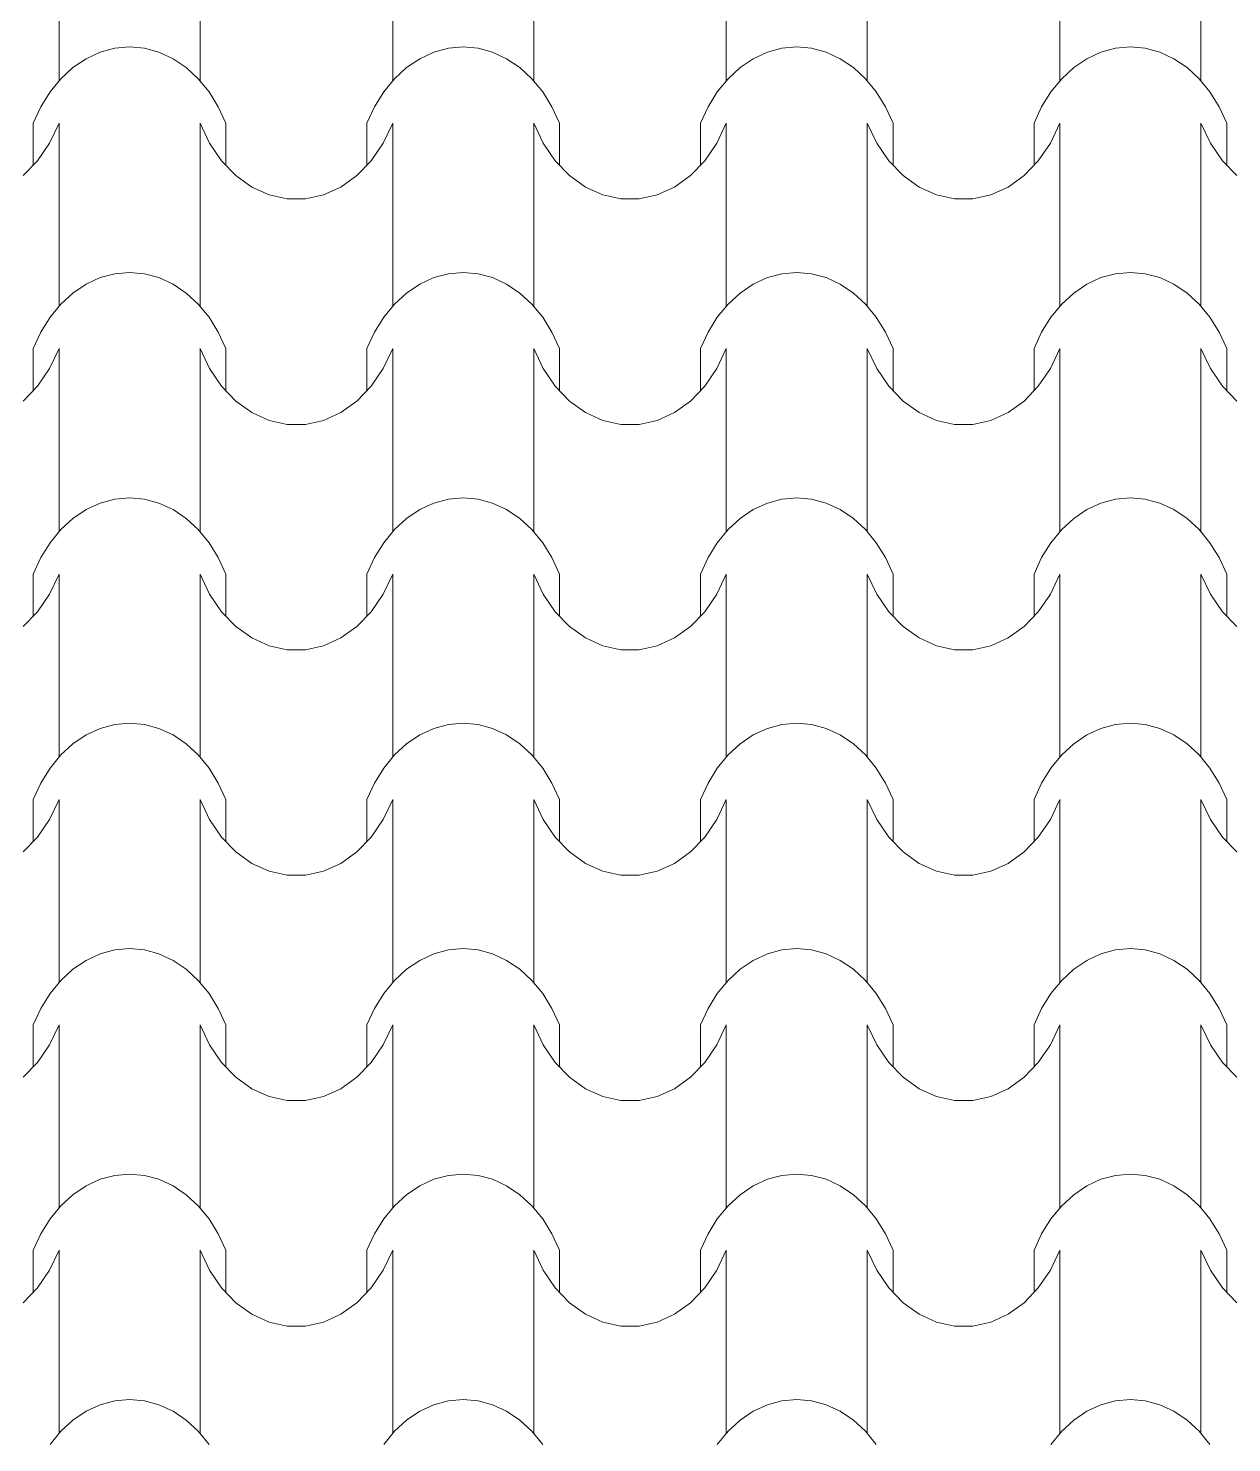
# Model space of a CAD drawing. Header units: millimetres. Extents: x 42452 to 2852333, y -419346 to 834876.
# Drawn here: x 2635234 to 2637671, y 651705 to 654568 of the extents above; entities that cross this region are included whole.
import ezdxf

# ---------------------------------------------------------------- set-up
doc = ezdxf.new("R2010")
doc.units = ezdxf.units.MM
doc.layers.add('M-2 keramitin shtrixi_Ном._пера__21_Pen_No__1', color=7, linetype='Continuous', lineweight=15)
doc.layers.add('memar', color=7, linetype='Continuous', lineweight=25)

# ---------------------------------------------------------------- blocks, each defined once
blk = doc.blocks.new('*X17')
at = {"layer": 'M-2 keramitin shtrixi_Ном._пера__21_Pen_No__1', "color": 7, "linetype": 'Continuous', "lineweight": 15}
for p, q in [((-251042.9, -1356248.2), (-251042.9, -1356063.1)), ((-250757.3, -1356248.2), (-250757.3, -1356063.1)), ((-250367.3, -1356248.2), (-250367.3, -1356063.1)), ((-250081.8, -1356248.2), (-250081.8, -1356063.1)), ((-249691.7, -1356248.2), (-249691.7, -1356063.1)), ((-249406.2, -1356248.2), (-249406.2, -1356063.1)), ((-249016.2, -1356248.2), (-249016.2, -1356063.1)), ((-248730.7, -1356248.2), (-248730.7, -1356063.1)), ((-250988.1, -1356203.8), (-250959.7, -1356190.7)), ((-250959.7, -1356190.7), (-250930.2, -1356182.7)), ((-250930.2, -1356182.7), (-250900.1, -1356180)), ((-250900.1, -1356180), (-250870, -1356182.7)), ((-250870, -1356182.7), (-250840.5, -1356190.7)), ((-250840.5, -1356190.7), (-250812.1, -1356203.8)), ((-250312.5, -1356203.8), (-250284.2, -1356190.7)), ((-250284.2, -1356190.7), (-250254.6, -1356182.7)), ((-250254.6, -1356182.7), (-250224.5, -1356180)), ((-250224.5, -1356180), (-250194.4, -1356182.7)), ((-250194.4, -1356182.7), (-250164.9, -1356190.7)), ((-250164.9, -1356190.7), (-250136.6, -1356203.8)), ((-249637, -1356203.8), (-249608.6, -1356190.7)), ((-249608.6, -1356190.7), (-249579.1, -1356182.7)), ((-249579.1, -1356182.7), (-249549, -1356180)), ((-249549, -1356180), (-249518.9, -1356182.7)), ((-249518.9, -1356182.7), (-249489.4, -1356190.7)), ((-249489.4, -1356190.7), (-249461, -1356203.8)), ((-248961.4, -1356203.8), (-248933, -1356190.7)), ((-248933, -1356190.7), (-248903.5, -1356182.7)), ((-248903.5, -1356182.7), (-248873.4, -1356180)), ((-248873.4, -1356180), (-248843.3, -1356182.7)), ((-248843.3, -1356182.7), (-248813.8, -1356190.7)), ((-248813.8, -1356190.7), (-248785.4, -1356203.8)), ((-251039.3, -1356244.3), (-251014.8, -1356221.7)), ((-251014.8, -1356221.7), (-250988.1, -1356203.8)), ((-250812.1, -1356203.8), (-250785.4, -1356221.7)), ((-250785.4, -1356221.7), (-250760.9, -1356244.3)), ((-250363.7, -1356244.3), (-250339.2, -1356221.7)), ((-250339.2, -1356221.7), (-250312.5, -1356203.8)), ((-250136.6, -1356203.8), (-250109.9, -1356221.7)), ((-250109.9, -1356221.7), (-250085.4, -1356244.3)), ((-249688.2, -1356244.3), (-249663.7, -1356221.7)), ((-249663.7, -1356221.7), (-249637, -1356203.8)), ((-249461, -1356203.8), (-249434.3, -1356221.7)), ((-249434.3, -1356221.7), (-249409.8, -1356244.3)), ((-249012.6, -1356244.3), (-248988.1, -1356221.7)), ((-248988.1, -1356221.7), (-248961.4, -1356203.8)), ((-248785.4, -1356203.8), (-248758.7, -1356221.7)), ((-248758.7, -1356221.7), (-248734.3, -1356244.3)), ((-251061.1, -1356270.9), (-251039.3, -1356244.3)), ((-250760.9, -1356244.3), (-250739.1, -1356270.9)), ((-250385.5, -1356270.9), (-250363.7, -1356244.3)), ((-250085.4, -1356244.3), (-250063.5, -1356270.9)), ((-249710, -1356270.9), (-249688.2, -1356244.3)), ((-249409.8, -1356244.3), (-249388, -1356270.9)), ((-249034.4, -1356270.9), (-249012.6, -1356244.3)), ((-248734.3, -1356244.3), (-248712.4, -1356270.9)), ((-251079.8, -1356301.1), (-251061.1, -1356270.9)), ((-250739.1, -1356270.9), (-250720.4, -1356301.1)), ((-250404.3, -1356301.1), (-250385.5, -1356270.9)), ((-250063.5, -1356270.9), (-250044.8, -1356301.1)), ((-249728.7, -1356301.1), (-249710, -1356270.9)), ((-249388, -1356270.9), (-249369.3, -1356301.1)), ((-249053.2, -1356301.1), (-249034.4, -1356270.9)), ((-248712.4, -1356270.9), (-248693.7, -1356301.1)), ((-251095.1, -1356334.4), (-251079.8, -1356301.1)), ((-250720.4, -1356301.1), (-250705.1, -1356334.4)), ((-250419.6, -1356334.4), (-250404.3, -1356301.1)), ((-250044.8, -1356301.1), (-250029.5, -1356334.4)), ((-249744, -1356334.4), (-249728.7, -1356301.1)), ((-249369.3, -1356301.1), (-249354, -1356334.4)), ((-249068.4, -1356334.4), (-249053.2, -1356301.1)), ((-248693.7, -1356301.1), (-248678.4, -1356334.4)), ((-251095.1, -1356419.4), (-251095.1, -1356334.4)), ((-251042.9, -1356334.4), (-251062.2, -1356374.9)), ((-251042.9, -1356519.4), (-251042.9, -1356334.4)), ((-250757.3, -1356519.4), (-250757.3, -1356334.4)), ((-250738, -1356374.9), (-250757.3, -1356334.4)), ((-250705.1, -1356419.4), (-250705.1, -1356334.4)), ((-250419.6, -1356419.4), (-250419.6, -1356334.4)), ((-250367.3, -1356334.4), (-250386.6, -1356374.9)), ((-250367.3, -1356519.4), (-250367.3, -1356334.4)), ((-250081.8, -1356519.4), (-250081.8, -1356334.4)), ((-250062.5, -1356374.9), (-250081.8, -1356334.4)), ((-250029.5, -1356419.4), (-250029.5, -1356334.4)), ((-249744, -1356419.4), (-249744, -1356334.4)), ((-249691.7, -1356334.4), (-249711.1, -1356374.9)), ((-249691.7, -1356519.4), (-249691.7, -1356334.4)), ((-249406.2, -1356519.4), (-249406.2, -1356334.4)), ((-249386.9, -1356374.9), (-249406.2, -1356334.4)), ((-249354, -1356419.4), (-249354, -1356334.4)), ((-249068.4, -1356419.4), (-249068.4, -1356334.4)), ((-249016.2, -1356334.4), (-249035.5, -1356374.9)), ((-249016.2, -1356519.4), (-249016.2, -1356334.4)), ((-248730.7, -1356519.4), (-248730.7, -1356334.4)), ((-248711.3, -1356374.9), (-248730.7, -1356334.4)), ((-248678.4, -1356419.4), (-248678.4, -1356334.4)), ((-251062.2, -1356374.9), (-251086.6, -1356410.6)), ((-250713.6, -1356410.6), (-250738, -1356374.9)), ((-250386.6, -1356374.9), (-250411, -1356410.6)), ((-250038, -1356410.6), (-250062.5, -1356374.9)), ((-249711.1, -1356374.9), (-249735.5, -1356410.6)), ((-249362.5, -1356410.6), (-249386.9, -1356374.9)), ((-249035.5, -1356374.9), (-249059.9, -1356410.6)), ((-248686.9, -1356410.6), (-248711.3, -1356374.9)), ((-251086.6, -1356410.6), (-251115.4, -1356440.5)), ((-250684.8, -1356440.5), (-250713.6, -1356410.6)), ((-250411, -1356410.6), (-250439.8, -1356440.5)), ((-250009.2, -1356440.5), (-250038, -1356410.6)), ((-249735.5, -1356410.6), (-249764.3, -1356440.5)), ((-249333.7, -1356440.5), (-249362.5, -1356410.6)), ((-249059.9, -1356410.6), (-249088.7, -1356440.5)), ((-248658.1, -1356440.5), (-248686.9, -1356410.6)), ((-250652.4, -1356463.7), (-250684.8, -1356440.5)), ((-250439.8, -1356440.5), (-250472.2, -1356463.7)), ((-249976.9, -1356463.7), (-250009.2, -1356440.5)), ((-249764.3, -1356440.5), (-249796.7, -1356463.7)), ((-249301.3, -1356463.7), (-249333.7, -1356440.5)), ((-249088.7, -1356440.5), (-249121.1, -1356463.7)), ((-250617.5, -1356479.6), (-250652.4, -1356463.7)), ((-250580.9, -1356487.7), (-250617.5, -1356479.6)), ((-250562.3, -1356487.7), (-250580.9, -1356487.7)), ((-250543.8, -1356487.7), (-250562.3, -1356487.7)), ((-250507.2, -1356479.6), (-250543.8, -1356487.7)), ((-250472.2, -1356463.7), (-250507.2, -1356479.6)), ((-249941.9, -1356479.6), (-249976.9, -1356463.7)), ((-249905.3, -1356487.7), (-249941.9, -1356479.6)), ((-249886.8, -1356487.7), (-249905.3, -1356487.7)), ((-249868.2, -1356487.7), (-249886.8, -1356487.7)), ((-249831.6, -1356479.6), (-249868.2, -1356487.7)), ((-249796.7, -1356463.7), (-249831.6, -1356479.6)), ((-249266.3, -1356479.6), (-249301.3, -1356463.7)), ((-249229.8, -1356487.7), (-249266.3, -1356479.6)), ((-249211.2, -1356487.7), (-249229.8, -1356487.7)), ((-249192.6, -1356487.7), (-249211.2, -1356487.7)), ((-249156.1, -1356479.6), (-249192.6, -1356487.7)), ((-249121.1, -1356463.7), (-249156.1, -1356479.6)), ((-251042.9, -1356704.5), (-251042.9, -1356519.4)), ((-250757.3, -1356704.5), (-250757.3, -1356519.4)), ((-250367.3, -1356704.5), (-250367.3, -1356519.4)), ((-250081.8, -1356704.5), (-250081.8, -1356519.4)), ((-249691.7, -1356704.5), (-249691.7, -1356519.4)), ((-249406.2, -1356704.5), (-249406.2, -1356519.4)), ((-249016.2, -1356704.5), (-249016.2, -1356519.4)), ((-248730.7, -1356704.5), (-248730.7, -1356519.4)), ((-251014.8, -1356678.1), (-250988.1, -1356660.1)), ((-250988.1, -1356660.1), (-250959.7, -1356647)), ((-250959.7, -1356647), (-250930.2, -1356639.1)), ((-250930.2, -1356639.1), (-250900.1, -1356636.4)), ((-250900.1, -1356636.4), (-250870, -1356639.1)), ((-250870, -1356639.1), (-250840.5, -1356647)), ((-250840.5, -1356647), (-250812.1, -1356660.1)), ((-250812.1, -1356660.1), (-250785.4, -1356678.1)), ((-250339.2, -1356678.1), (-250312.5, -1356660.1)), ((-250312.5, -1356660.1), (-250284.2, -1356647)), ((-250284.2, -1356647), (-250254.6, -1356639.1)), ((-250254.6, -1356639.1), (-250224.5, -1356636.4)), ((-250224.5, -1356636.4), (-250194.4, -1356639.1)), ((-250194.4, -1356639.1), (-250164.9, -1356647)), ((-250164.9, -1356647), (-250136.6, -1356660.1)), ((-250136.6, -1356660.1), (-250109.9, -1356678.1)), ((-249663.7, -1356678.1), (-249637, -1356660.1)), ((-249637, -1356660.1), (-249608.6, -1356647)), ((-249608.6, -1356647), (-249579.1, -1356639.1)), ((-249579.1, -1356639.1), (-249549, -1356636.4)), ((-249549, -1356636.4), (-249518.9, -1356639.1)), ((-249518.9, -1356639.1), (-249489.4, -1356647)), ((-249489.4, -1356647), (-249461, -1356660.1)), ((-249461, -1356660.1), (-249434.3, -1356678.1)), ((-248988.1, -1356678.1), (-248961.4, -1356660.1)), ((-248961.4, -1356660.1), (-248933, -1356647)), ((-248933, -1356647), (-248903.5, -1356639.1)), ((-248903.5, -1356639.1), (-248873.4, -1356636.4)), ((-248873.4, -1356636.4), (-248843.3, -1356639.1)), ((-248843.3, -1356639.1), (-248813.8, -1356647)), ((-248813.8, -1356647), (-248785.4, -1356660.1)), ((-248785.4, -1356660.1), (-248758.7, -1356678.1)), ((-251039.3, -1356700.6), (-251014.8, -1356678.1)), ((-250785.4, -1356678.1), (-250760.9, -1356700.6)), ((-250363.7, -1356700.6), (-250339.2, -1356678.1)), ((-250109.9, -1356678.1), (-250085.4, -1356700.6)), ((-249688.2, -1356700.6), (-249663.7, -1356678.1)), ((-249434.3, -1356678.1), (-249409.8, -1356700.6)), ((-249012.6, -1356700.6), (-248988.1, -1356678.1)), ((-248758.7, -1356678.1), (-248734.3, -1356700.6)), ((-251061.1, -1356727.2), (-251039.3, -1356700.6)), ((-250760.9, -1356700.6), (-250739.1, -1356727.2)), ((-250385.5, -1356727.2), (-250363.7, -1356700.6)), ((-250085.4, -1356700.6), (-250063.5, -1356727.2)), ((-249710, -1356727.2), (-249688.2, -1356700.6)), ((-249409.8, -1356700.6), (-249388, -1356727.2)), ((-249034.4, -1356727.2), (-249012.6, -1356700.6)), ((-248734.3, -1356700.6), (-248712.4, -1356727.2)), ((-251079.8, -1356757.5), (-251061.1, -1356727.2)), ((-250739.1, -1356727.2), (-250720.4, -1356757.5)), ((-250404.3, -1356757.5), (-250385.5, -1356727.2)), ((-250063.5, -1356727.2), (-250044.8, -1356757.5)), ((-249728.7, -1356757.5), (-249710, -1356727.2)), ((-249388, -1356727.2), (-249369.3, -1356757.5)), ((-249053.2, -1356757.5), (-249034.4, -1356727.2)), ((-248712.4, -1356727.2), (-248693.7, -1356757.5)), ((-251095.1, -1356790.7), (-251079.8, -1356757.5)), ((-250720.4, -1356757.5), (-250705.1, -1356790.7)), ((-250419.6, -1356790.7), (-250404.3, -1356757.5)), ((-250044.8, -1356757.5), (-250029.5, -1356790.7)), ((-249744, -1356790.7), (-249728.7, -1356757.5)), ((-249369.3, -1356757.5), (-249354, -1356790.7)), ((-249068.4, -1356790.7), (-249053.2, -1356757.5)), ((-248693.7, -1356757.5), (-248678.4, -1356790.7)), ((-251095.1, -1356875.8), (-251095.1, -1356790.7)), ((-251042.9, -1356790.7), (-251062.2, -1356831.2)), ((-251042.9, -1356975.8), (-251042.9, -1356790.7)), ((-250757.3, -1356975.8), (-250757.3, -1356790.7)), ((-250738, -1356831.2), (-250757.3, -1356790.7)), ((-250705.1, -1356875.8), (-250705.1, -1356790.7)), ((-250419.6, -1356875.8), (-250419.6, -1356790.7)), ((-250367.3, -1356790.7), (-250386.6, -1356831.2)), ((-250367.3, -1356975.8), (-250367.3, -1356790.7)), ((-250081.8, -1356975.8), (-250081.8, -1356790.7)), ((-250062.5, -1356831.2), (-250081.8, -1356790.7)), ((-250029.5, -1356875.8), (-250029.5, -1356790.7)), ((-249744, -1356875.8), (-249744, -1356790.7)), ((-249691.7, -1356790.7), (-249711.1, -1356831.2)), ((-249691.7, -1356975.8), (-249691.7, -1356790.7)), ((-249406.2, -1356975.8), (-249406.2, -1356790.7)), ((-249386.9, -1356831.2), (-249406.2, -1356790.7)), ((-249354, -1356875.8), (-249354, -1356790.7)), ((-249068.4, -1356875.8), (-249068.4, -1356790.7)), ((-249016.2, -1356790.7), (-249035.5, -1356831.2)), ((-249016.2, -1356975.8), (-249016.2, -1356790.7)), ((-248730.7, -1356975.8), (-248730.7, -1356790.7)), ((-248711.3, -1356831.2), (-248730.7, -1356790.7)), ((-248678.4, -1356875.8), (-248678.4, -1356790.7)), ((-251062.2, -1356831.2), (-251086.6, -1356866.9)), ((-250713.6, -1356866.9), (-250738, -1356831.2)), ((-250386.6, -1356831.2), (-250411, -1356866.9)), ((-250038, -1356866.9), (-250062.5, -1356831.2)), ((-249711.1, -1356831.2), (-249735.5, -1356866.9)), ((-249362.5, -1356866.9), (-249386.9, -1356831.2)), ((-249035.5, -1356831.2), (-249059.9, -1356866.9)), ((-248686.9, -1356866.9), (-248711.3, -1356831.2)), ((-251086.6, -1356866.9), (-251115.4, -1356896.9)), ((-250684.8, -1356896.9), (-250713.6, -1356866.9)), ((-250411, -1356866.9), (-250439.8, -1356896.9)), ((-250009.2, -1356896.9), (-250038, -1356866.9)), ((-249735.5, -1356866.9), (-249764.3, -1356896.9)), ((-249333.7, -1356896.9), (-249362.5, -1356866.9)), ((-249059.9, -1356866.9), (-249088.7, -1356896.9)), ((-248658.1, -1356896.9), (-248686.9, -1356866.9)), ((-250652.4, -1356920.1), (-250684.8, -1356896.9)), ((-250439.8, -1356896.9), (-250472.2, -1356920.1)), ((-249976.9, -1356920.1), (-250009.2, -1356896.9)), ((-249764.3, -1356896.9), (-249796.7, -1356920.1)), ((-249301.3, -1356920.1), (-249333.7, -1356896.9)), ((-249088.7, -1356896.9), (-249121.1, -1356920.1)), ((-250617.5, -1356936), (-250652.4, -1356920.1)), ((-250580.9, -1356944), (-250617.5, -1356936)), ((-250562.3, -1356944), (-250580.9, -1356944)), ((-250543.8, -1356944), (-250562.3, -1356944)), ((-250507.2, -1356936), (-250543.8, -1356944)), ((-250472.2, -1356920.1), (-250507.2, -1356936)), ((-249941.9, -1356936), (-249976.9, -1356920.1)), ((-249905.3, -1356944), (-249941.9, -1356936)), ((-249886.8, -1356944), (-249905.3, -1356944)), ((-249868.2, -1356944), (-249886.8, -1356944)), ((-249831.6, -1356936), (-249868.2, -1356944)), ((-249796.7, -1356920.1), (-249831.6, -1356936)), ((-249266.3, -1356936), (-249301.3, -1356920.1)), ((-249229.8, -1356944), (-249266.3, -1356936)), ((-249211.2, -1356944), (-249229.8, -1356944)), ((-249192.6, -1356944), (-249211.2, -1356944)), ((-249156.1, -1356936), (-249192.6, -1356944)), ((-249121.1, -1356920.1), (-249156.1, -1356936)), ((-251042.9, -1357160.8), (-251042.9, -1356975.8)), ((-250757.3, -1357160.8), (-250757.3, -1356975.8)), ((-250367.3, -1357160.8), (-250367.3, -1356975.8)), ((-250081.8, -1357160.8), (-250081.8, -1356975.8)), ((-249691.7, -1357160.8), (-249691.7, -1356975.8)), ((-249406.2, -1357160.8), (-249406.2, -1356975.8)), ((-249016.2, -1357160.8), (-249016.2, -1356975.8)), ((-248730.7, -1357160.8), (-248730.7, -1356975.8)), ((-251014.8, -1357134.4), (-250988.1, -1357116.5)), ((-250988.1, -1357116.5), (-250959.7, -1357103.4)), ((-250959.7, -1357103.4), (-250930.2, -1357095.4)), ((-250930.2, -1357095.4), (-250900.1, -1357092.7)), ((-250900.1, -1357092.7), (-250870, -1357095.4)), ((-250870, -1357095.4), (-250840.5, -1357103.4)), ((-250840.5, -1357103.4), (-250812.1, -1357116.5)), ((-250812.1, -1357116.5), (-250785.4, -1357134.4)), ((-250339.2, -1357134.4), (-250312.5, -1357116.5)), ((-250312.5, -1357116.5), (-250284.2, -1357103.4)), ((-250284.2, -1357103.4), (-250254.6, -1357095.4)), ((-250254.6, -1357095.4), (-250224.5, -1357092.7)), ((-250224.5, -1357092.7), (-250194.4, -1357095.4)), ((-250194.4, -1357095.4), (-250164.9, -1357103.4)), ((-250164.9, -1357103.4), (-250136.6, -1357116.5)), ((-250136.6, -1357116.5), (-250109.9, -1357134.4)), ((-249663.7, -1357134.4), (-249637, -1357116.5)), ((-249637, -1357116.5), (-249608.6, -1357103.4)), ((-249608.6, -1357103.4), (-249579.1, -1357095.4)), ((-249579.1, -1357095.4), (-249549, -1357092.7)), ((-249549, -1357092.7), (-249518.9, -1357095.4)), ((-249518.9, -1357095.4), (-249489.4, -1357103.4)), ((-249489.4, -1357103.4), (-249461, -1357116.5)), ((-249461, -1357116.5), (-249434.3, -1357134.4)), ((-248988.1, -1357134.4), (-248961.4, -1357116.5)), ((-248961.4, -1357116.5), (-248933, -1357103.4)), ((-248933, -1357103.4), (-248903.5, -1357095.4)), ((-248903.5, -1357095.4), (-248873.4, -1357092.7)), ((-248873.4, -1357092.7), (-248843.3, -1357095.4)), ((-248843.3, -1357095.4), (-248813.8, -1357103.4)), ((-248813.8, -1357103.4), (-248785.4, -1357116.5)), ((-248785.4, -1357116.5), (-248758.7, -1357134.4)), ((-251039.3, -1357157), (-251014.8, -1357134.4)), ((-250785.4, -1357134.4), (-250760.9, -1357157)), ((-250363.7, -1357157), (-250339.2, -1357134.4)), ((-250109.9, -1357134.4), (-250085.4, -1357157)), ((-249688.2, -1357157), (-249663.7, -1357134.4)), ((-249434.3, -1357134.4), (-249409.8, -1357157)), ((-249012.6, -1357157), (-248988.1, -1357134.4)), ((-248758.7, -1357134.4), (-248734.3, -1357157)), ((-251061.1, -1357183.6), (-251039.3, -1357157)), ((-250760.9, -1357157), (-250739.1, -1357183.6)), ((-250385.5, -1357183.6), (-250363.7, -1357157)), ((-250085.4, -1357157), (-250063.5, -1357183.6)), ((-249710, -1357183.6), (-249688.2, -1357157)), ((-249409.8, -1357157), (-249388, -1357183.6)), ((-249034.4, -1357183.6), (-249012.6, -1357157)), ((-248734.3, -1357157), (-248712.4, -1357183.6)), ((-251079.8, -1357213.8), (-251061.1, -1357183.6)), ((-250739.1, -1357183.6), (-250720.4, -1357213.8)), ((-250404.3, -1357213.8), (-250385.5, -1357183.6)), ((-250063.5, -1357183.6), (-250044.8, -1357213.8)), ((-249728.7, -1357213.8), (-249710, -1357183.6)), ((-249388, -1357183.6), (-249369.3, -1357213.8)), ((-249053.2, -1357213.8), (-249034.4, -1357183.6)), ((-248712.4, -1357183.6), (-248693.7, -1357213.8)), ((-251095.1, -1357247), (-251079.8, -1357213.8)), ((-250720.4, -1357213.8), (-250705.1, -1357247)), ((-250419.6, -1357247), (-250404.3, -1357213.8)), ((-250044.8, -1357213.8), (-250029.5, -1357247)), ((-249744, -1357247), (-249728.7, -1357213.8)), ((-249369.3, -1357213.8), (-249354, -1357247)), ((-249068.4, -1357247), (-249053.2, -1357213.8)), ((-248693.7, -1357213.8), (-248678.4, -1357247)), ((-251095.1, -1357332.1), (-251095.1, -1357247)), ((-251042.9, -1357247), (-251062.2, -1357287.6)), ((-251042.9, -1357432.1), (-251042.9, -1357247)), ((-250757.3, -1357432.1), (-250757.3, -1357247)), ((-250738, -1357287.6), (-250757.3, -1357247)), ((-250705.1, -1357332.1), (-250705.1, -1357247)), ((-250419.6, -1357332.1), (-250419.6, -1357247)), ((-250367.3, -1357247), (-250386.6, -1357287.6)), ((-250367.3, -1357432.1), (-250367.3, -1357247)), ((-250081.8, -1357432.1), (-250081.8, -1357247)), ((-250062.5, -1357287.6), (-250081.8, -1357247)), ((-250029.5, -1357332.1), (-250029.5, -1357247)), ((-249744, -1357332.1), (-249744, -1357247)), ((-249691.7, -1357247), (-249711.1, -1357287.6)), ((-249691.7, -1357432.1), (-249691.7, -1357247)), ((-249406.2, -1357432.1), (-249406.2, -1357247)), ((-249386.9, -1357287.6), (-249406.2, -1357247)), ((-249354, -1357332.1), (-249354, -1357247)), ((-249068.4, -1357332.1), (-249068.4, -1357247)), ((-249016.2, -1357247), (-249035.5, -1357287.6)), ((-249016.2, -1357432.1), (-249016.2, -1357247)), ((-248730.7, -1357432.1), (-248730.7, -1357247)), ((-248711.3, -1357287.6), (-248730.7, -1357247)), ((-248678.4, -1357332.1), (-248678.4, -1357247)), ((-251062.2, -1357287.6), (-251086.6, -1357323.3)), ((-250713.6, -1357323.3), (-250738, -1357287.6)), ((-250386.6, -1357287.6), (-250411, -1357323.3)), ((-250038, -1357323.3), (-250062.5, -1357287.6)), ((-249711.1, -1357287.6), (-249735.5, -1357323.3)), ((-249362.5, -1357323.3), (-249386.9, -1357287.6)), ((-249035.5, -1357287.6), (-249059.9, -1357323.3)), ((-248686.9, -1357323.3), (-248711.3, -1357287.6)), ((-251086.6, -1357323.3), (-251115.4, -1357353.2)), ((-250684.8, -1357353.2), (-250713.6, -1357323.3)), ((-250411, -1357323.3), (-250439.8, -1357353.2)), ((-250009.2, -1357353.2), (-250038, -1357323.3)), ((-249735.5, -1357323.3), (-249764.3, -1357353.2)), ((-249333.7, -1357353.2), (-249362.5, -1357323.3)), ((-249059.9, -1357323.3), (-249088.7, -1357353.2)), ((-248658.1, -1357353.2), (-248686.9, -1357323.3)), ((-250652.4, -1357376.4), (-250684.8, -1357353.2)), ((-250617.5, -1357392.3), (-250652.4, -1357376.4)), ((-250472.2, -1357376.4), (-250507.2, -1357392.3)), ((-250439.8, -1357353.2), (-250472.2, -1357376.4)), ((-249976.9, -1357376.4), (-250009.2, -1357353.2)), ((-249941.9, -1357392.3), (-249976.9, -1357376.4)), ((-249796.7, -1357376.4), (-249831.6, -1357392.3)), ((-249764.3, -1357353.2), (-249796.7, -1357376.4)), ((-249301.3, -1357376.4), (-249333.7, -1357353.2)), ((-249266.3, -1357392.3), (-249301.3, -1357376.4)), ((-249121.1, -1357376.4), (-249156.1, -1357392.3)), ((-249088.7, -1357353.2), (-249121.1, -1357376.4)), ((-250580.9, -1357400.4), (-250617.5, -1357392.3)), ((-250562.3, -1357400.4), (-250580.9, -1357400.4)), ((-250543.8, -1357400.4), (-250562.3, -1357400.4)), ((-250507.2, -1357392.3), (-250543.8, -1357400.4)), ((-249905.3, -1357400.4), (-249941.9, -1357392.3)), ((-249886.8, -1357400.4), (-249905.3, -1357400.4)), ((-249868.2, -1357400.4), (-249886.8, -1357400.4)), ((-249831.6, -1357392.3), (-249868.2, -1357400.4)), ((-249229.8, -1357400.4), (-249266.3, -1357392.3)), ((-249211.2, -1357400.4), (-249229.8, -1357400.4)), ((-249192.6, -1357400.4), (-249211.2, -1357400.4)), ((-249156.1, -1357392.3), (-249192.6, -1357400.4)), ((-251042.9, -1357617.2), (-251042.9, -1357432.1)), ((-250757.3, -1357617.2), (-250757.3, -1357432.1)), ((-250367.3, -1357617.2), (-250367.3, -1357432.1)), ((-250081.8, -1357617.2), (-250081.8, -1357432.1)), ((-249691.7, -1357617.2), (-249691.7, -1357432.1)), ((-249406.2, -1357617.2), (-249406.2, -1357432.1)), ((-249016.2, -1357617.2), (-249016.2, -1357432.1)), ((-248730.7, -1357617.2), (-248730.7, -1357432.1)), ((-250930.2, -1357551.7), (-250900.1, -1357549.1)), ((-250900.1, -1357549.1), (-250870, -1357551.7)), ((-250254.6, -1357551.7), (-250224.5, -1357549.1)), ((-250224.5, -1357549.1), (-250194.4, -1357551.7)), ((-249579.1, -1357551.7), (-249549, -1357549.1)), ((-249549, -1357549.1), (-249518.9, -1357551.7)), ((-248903.5, -1357551.7), (-248873.4, -1357549.1)), ((-248873.4, -1357549.1), (-248843.3, -1357551.7)), ((-251014.8, -1357590.8), (-250988.1, -1357572.8)), ((-250988.1, -1357572.8), (-250959.7, -1357559.7)), ((-250959.7, -1357559.7), (-250930.2, -1357551.7)), ((-250870, -1357551.7), (-250840.5, -1357559.7)), ((-250840.5, -1357559.7), (-250812.1, -1357572.8)), ((-250812.1, -1357572.8), (-250785.4, -1357590.8)), ((-250339.2, -1357590.8), (-250312.5, -1357572.8)), ((-250312.5, -1357572.8), (-250284.2, -1357559.7)), ((-250284.2, -1357559.7), (-250254.6, -1357551.7)), ((-250194.4, -1357551.7), (-250164.9, -1357559.7)), ((-250164.9, -1357559.7), (-250136.6, -1357572.8)), ((-250136.6, -1357572.8), (-250109.9, -1357590.8)), ((-249663.7, -1357590.8), (-249637, -1357572.8)), ((-249637, -1357572.8), (-249608.6, -1357559.7)), ((-249608.6, -1357559.7), (-249579.1, -1357551.7)), ((-249518.9, -1357551.7), (-249489.4, -1357559.7)), ((-249489.4, -1357559.7), (-249461, -1357572.8)), ((-249461, -1357572.8), (-249434.3, -1357590.8)), ((-248988.1, -1357590.8), (-248961.4, -1357572.8)), ((-248961.4, -1357572.8), (-248933, -1357559.7)), ((-248933, -1357559.7), (-248903.5, -1357551.7)), ((-248843.3, -1357551.7), (-248813.8, -1357559.7)), ((-248813.8, -1357559.7), (-248785.4, -1357572.8)), ((-248785.4, -1357572.8), (-248758.7, -1357590.8)), ((-251039.3, -1357613.3), (-251014.8, -1357590.8)), ((-250785.4, -1357590.8), (-250760.9, -1357613.3)), ((-250363.7, -1357613.3), (-250339.2, -1357590.8)), ((-250109.9, -1357590.8), (-250085.4, -1357613.3)), ((-249688.2, -1357613.3), (-249663.7, -1357590.8)), ((-249434.3, -1357590.8), (-249409.8, -1357613.3)), ((-249012.6, -1357613.3), (-248988.1, -1357590.8)), ((-248758.7, -1357590.8), (-248734.3, -1357613.3)), ((-251061.1, -1357639.9), (-251039.3, -1357613.3)), ((-250760.9, -1357613.3), (-250739.1, -1357639.9)), ((-250385.5, -1357639.9), (-250363.7, -1357613.3)), ((-250085.4, -1357613.3), (-250063.5, -1357639.9)), ((-249710, -1357639.9), (-249688.2, -1357613.3)), ((-249409.8, -1357613.3), (-249388, -1357639.9)), ((-249034.4, -1357639.9), (-249012.6, -1357613.3)), ((-248734.3, -1357613.3), (-248712.4, -1357639.9)), ((-251079.8, -1357670.2), (-251061.1, -1357639.9)), ((-250739.1, -1357639.9), (-250720.4, -1357670.2)), ((-250404.3, -1357670.2), (-250385.5, -1357639.9)), ((-250063.5, -1357639.9), (-250044.8, -1357670.2)), ((-249728.7, -1357670.2), (-249710, -1357639.9)), ((-249388, -1357639.9), (-249369.3, -1357670.2)), ((-249053.2, -1357670.2), (-249034.4, -1357639.9)), ((-248712.4, -1357639.9), (-248693.7, -1357670.2)), ((-251095.1, -1357703.4), (-251079.8, -1357670.2)), ((-250720.4, -1357670.2), (-250705.1, -1357703.4)), ((-250419.6, -1357703.4), (-250404.3, -1357670.2)), ((-250044.8, -1357670.2), (-250029.5, -1357703.4)), ((-249744, -1357703.4), (-249728.7, -1357670.2)), ((-249369.3, -1357670.2), (-249354, -1357703.4)), ((-249068.4, -1357703.4), (-249053.2, -1357670.2)), ((-248693.7, -1357670.2), (-248678.4, -1357703.4)), ((-251095.1, -1357788.5), (-251095.1, -1357703.4)), ((-251042.9, -1357703.4), (-251062.2, -1357743.9)), ((-251042.9, -1357888.5), (-251042.9, -1357703.4)), ((-250757.3, -1357888.5), (-250757.3, -1357703.4)), ((-250738, -1357743.9), (-250757.3, -1357703.4)), ((-250705.1, -1357788.5), (-250705.1, -1357703.4)), ((-250419.6, -1357788.5), (-250419.6, -1357703.4)), ((-250367.3, -1357703.4), (-250386.6, -1357743.9)), ((-250367.3, -1357888.5), (-250367.3, -1357703.4)), ((-250081.8, -1357888.5), (-250081.8, -1357703.4)), ((-250062.5, -1357743.9), (-250081.8, -1357703.4)), ((-250029.5, -1357788.5), (-250029.5, -1357703.4)), ((-249744, -1357788.5), (-249744, -1357703.4)), ((-249691.7, -1357703.4), (-249711.1, -1357743.9)), ((-249691.7, -1357888.5), (-249691.7, -1357703.4)), ((-249406.2, -1357888.5), (-249406.2, -1357703.4)), ((-249386.9, -1357743.9), (-249406.2, -1357703.4)), ((-249354, -1357788.5), (-249354, -1357703.4)), ((-249068.4, -1357788.5), (-249068.4, -1357703.4)), ((-249016.2, -1357703.4), (-249035.5, -1357743.9)), ((-249016.2, -1357888.5), (-249016.2, -1357703.4)), ((-248730.7, -1357888.5), (-248730.7, -1357703.4)), ((-248711.3, -1357743.9), (-248730.7, -1357703.4)), ((-248678.4, -1357788.5), (-248678.4, -1357703.4)), ((-251062.2, -1357743.9), (-251086.6, -1357779.6)), ((-250713.6, -1357779.6), (-250738, -1357743.9)), ((-250386.6, -1357743.9), (-250411, -1357779.6)), ((-250038, -1357779.6), (-250062.5, -1357743.9)), ((-249711.1, -1357743.9), (-249735.5, -1357779.6)), ((-249362.5, -1357779.6), (-249386.9, -1357743.9)), ((-249035.5, -1357743.9), (-249059.9, -1357779.6)), ((-248686.9, -1357779.6), (-248711.3, -1357743.9)), ((-251086.6, -1357779.6), (-251115.4, -1357809.5)), ((-250684.8, -1357809.5), (-250713.6, -1357779.6)), ((-250411, -1357779.6), (-250439.8, -1357809.5)), ((-250009.2, -1357809.5), (-250038, -1357779.6)), ((-249735.5, -1357779.6), (-249764.3, -1357809.5)), ((-249333.7, -1357809.5), (-249362.5, -1357779.6)), ((-249059.9, -1357779.6), (-249088.7, -1357809.5)), ((-248658.1, -1357809.5), (-248686.9, -1357779.6)), ((-250652.4, -1357832.8), (-250684.8, -1357809.5)), ((-250617.5, -1357848.7), (-250652.4, -1357832.8)), ((-250472.2, -1357832.8), (-250507.2, -1357848.7)), ((-250439.8, -1357809.5), (-250472.2, -1357832.8)), ((-249976.9, -1357832.8), (-250009.2, -1357809.5)), ((-249941.9, -1357848.7), (-249976.9, -1357832.8)), ((-249796.7, -1357832.8), (-249831.6, -1357848.7)), ((-249764.3, -1357809.5), (-249796.7, -1357832.8)), ((-249301.3, -1357832.8), (-249333.7, -1357809.5)), ((-249266.3, -1357848.7), (-249301.3, -1357832.8)), ((-249121.1, -1357832.8), (-249156.1, -1357848.7)), ((-249088.7, -1357809.5), (-249121.1, -1357832.8)), ((-250580.9, -1357856.7), (-250617.5, -1357848.7)), ((-250562.3, -1357856.7), (-250580.9, -1357856.7)), ((-250543.8, -1357856.7), (-250562.3, -1357856.7)), ((-250507.2, -1357848.7), (-250543.8, -1357856.7)), ((-249905.3, -1357856.7), (-249941.9, -1357848.7)), ((-249886.8, -1357856.7), (-249905.3, -1357856.7)), ((-249868.2, -1357856.7), (-249886.8, -1357856.7)), ((-249831.6, -1357848.7), (-249868.2, -1357856.7)), ((-249229.8, -1357856.7), (-249266.3, -1357848.7)), ((-249211.2, -1357856.7), (-249229.8, -1357856.7)), ((-249192.6, -1357856.7), (-249211.2, -1357856.7)), ((-249156.1, -1357848.7), (-249192.6, -1357856.7)), ((-251042.9, -1358073.5), (-251042.9, -1357888.5)), ((-250757.3, -1358073.5), (-250757.3, -1357888.5)), ((-250367.3, -1358073.5), (-250367.3, -1357888.5)), ((-250081.8, -1358073.5), (-250081.8, -1357888.5)), ((-249691.7, -1358073.5), (-249691.7, -1357888.5)), ((-249406.2, -1358073.5), (-249406.2, -1357888.5)), ((-249016.2, -1358073.5), (-249016.2, -1357888.5)), ((-248730.7, -1358073.5), (-248730.7, -1357888.5)), ((-250930.2, -1358008.1), (-250900.1, -1358005.4)), ((-250900.1, -1358005.4), (-250870, -1358008.1)), ((-250254.6, -1358008.1), (-250224.5, -1358005.4)), ((-250224.5, -1358005.4), (-250194.4, -1358008.1)), ((-249579.1, -1358008.1), (-249549, -1358005.4)), ((-249549, -1358005.4), (-249518.9, -1358008.1)), ((-248903.5, -1358008.1), (-248873.4, -1358005.4)), ((-248873.4, -1358005.4), (-248843.3, -1358008.1)), ((-251014.8, -1358047.1), (-250988.1, -1358029.1)), ((-250988.1, -1358029.1), (-250959.7, -1358016.1)), ((-250959.7, -1358016.1), (-250930.2, -1358008.1)), ((-250870, -1358008.1), (-250840.5, -1358016.1)), ((-250840.5, -1358016.1), (-250812.1, -1358029.1)), ((-250812.1, -1358029.1), (-250785.4, -1358047.1)), ((-250339.2, -1358047.1), (-250312.5, -1358029.1)), ((-250312.5, -1358029.1), (-250284.2, -1358016.1)), ((-250284.2, -1358016.1), (-250254.6, -1358008.1)), ((-250194.4, -1358008.1), (-250164.9, -1358016.1)), ((-250164.9, -1358016.1), (-250136.6, -1358029.1)), ((-250136.6, -1358029.1), (-250109.9, -1358047.1)), ((-249663.7, -1358047.1), (-249637, -1358029.1)), ((-249637, -1358029.1), (-249608.6, -1358016.1)), ((-249608.6, -1358016.1), (-249579.1, -1358008.1)), ((-249518.9, -1358008.1), (-249489.4, -1358016.1)), ((-249489.4, -1358016.1), (-249461, -1358029.1)), ((-249461, -1358029.1), (-249434.3, -1358047.1)), ((-248988.1, -1358047.1), (-248961.4, -1358029.1)), ((-248961.4, -1358029.1), (-248933, -1358016.1)), ((-248933, -1358016.1), (-248903.5, -1358008.1)), ((-248843.3, -1358008.1), (-248813.8, -1358016.1)), ((-248813.8, -1358016.1), (-248785.4, -1358029.1)), ((-248785.4, -1358029.1), (-248758.7, -1358047.1)), ((-251039.3, -1358069.6), (-251014.8, -1358047.1)), ((-250785.4, -1358047.1), (-250760.9, -1358069.6)), ((-250363.7, -1358069.6), (-250339.2, -1358047.1)), ((-250109.9, -1358047.1), (-250085.4, -1358069.6)), ((-249688.2, -1358069.6), (-249663.7, -1358047.1)), ((-249434.3, -1358047.1), (-249409.8, -1358069.6)), ((-249012.6, -1358069.6), (-248988.1, -1358047.1)), ((-248758.7, -1358047.1), (-248734.3, -1358069.6)), ((-251061.1, -1358096.3), (-251039.3, -1358069.6)), ((-250760.9, -1358069.6), (-250739.1, -1358096.3)), ((-250385.5, -1358096.3), (-250363.7, -1358069.6)), ((-250085.4, -1358069.6), (-250063.5, -1358096.3)), ((-249710, -1358096.3), (-249688.2, -1358069.6)), ((-249409.8, -1358069.6), (-249388, -1358096.3)), ((-249034.4, -1358096.3), (-249012.6, -1358069.6)), ((-248734.3, -1358069.6), (-248712.4, -1358096.3)), ((-251079.8, -1358126.5), (-251061.1, -1358096.3)), ((-250739.1, -1358096.3), (-250720.4, -1358126.5)), ((-250404.3, -1358126.5), (-250385.5, -1358096.3)), ((-250063.5, -1358096.3), (-250044.8, -1358126.5)), ((-249728.7, -1358126.5), (-249710, -1358096.3)), ((-249388, -1358096.3), (-249369.3, -1358126.5)), ((-249053.2, -1358126.5), (-249034.4, -1358096.3)), ((-248712.4, -1358096.3), (-248693.7, -1358126.5)), ((-251095.1, -1358159.7), (-251079.8, -1358126.5)), ((-250720.4, -1358126.5), (-250705.1, -1358159.7)), ((-250419.6, -1358159.7), (-250404.3, -1358126.5)), ((-250044.8, -1358126.5), (-250029.5, -1358159.7)), ((-249744, -1358159.7), (-249728.7, -1358126.5)), ((-249369.3, -1358126.5), (-249354, -1358159.7)), ((-249068.4, -1358159.7), (-249053.2, -1358126.5)), ((-248693.7, -1358126.5), (-248678.4, -1358159.7)), ((-251095.1, -1358244.8), (-251095.1, -1358159.7)), ((-251042.9, -1358159.7), (-251062.2, -1358200.3)), ((-251042.9, -1358344.8), (-251042.9, -1358159.7)), ((-250757.3, -1358344.8), (-250757.3, -1358159.7)), ((-250738, -1358200.3), (-250757.3, -1358159.7)), ((-250705.1, -1358244.8), (-250705.1, -1358159.7)), ((-250419.6, -1358244.8), (-250419.6, -1358159.7)), ((-250367.3, -1358159.7), (-250386.6, -1358200.3)), ((-250367.3, -1358344.8), (-250367.3, -1358159.7)), ((-250081.8, -1358344.8), (-250081.8, -1358159.7)), ((-250062.5, -1358200.3), (-250081.8, -1358159.7)), ((-250029.5, -1358244.8), (-250029.5, -1358159.7)), ((-249744, -1358244.8), (-249744, -1358159.7)), ((-249691.7, -1358159.7), (-249711.1, -1358200.3)), ((-249691.7, -1358344.8), (-249691.7, -1358159.7)), ((-249406.2, -1358344.8), (-249406.2, -1358159.7)), ((-249386.9, -1358200.3), (-249406.2, -1358159.7)), ((-249354, -1358244.8), (-249354, -1358159.7)), ((-249068.4, -1358244.8), (-249068.4, -1358159.7)), ((-249016.2, -1358159.7), (-249035.5, -1358200.3)), ((-249016.2, -1358344.8), (-249016.2, -1358159.7)), ((-248730.7, -1358344.8), (-248730.7, -1358159.7)), ((-248711.3, -1358200.3), (-248730.7, -1358159.7)), ((-248678.4, -1358244.8), (-248678.4, -1358159.7)), ((-251062.2, -1358200.3), (-251086.6, -1358236)), ((-250713.6, -1358236), (-250738, -1358200.3)), ((-250386.6, -1358200.3), (-250411, -1358236)), ((-250038, -1358236), (-250062.5, -1358200.3)), ((-249711.1, -1358200.3), (-249735.5, -1358236)), ((-249362.5, -1358236), (-249386.9, -1358200.3)), ((-249035.5, -1358200.3), (-249059.9, -1358236)), ((-248686.9, -1358236), (-248711.3, -1358200.3)), ((-251086.6, -1358236), (-251115.4, -1358265.9)), ((-250684.8, -1358265.9), (-250713.6, -1358236)), ((-250411, -1358236), (-250439.8, -1358265.9)), ((-250009.2, -1358265.9), (-250038, -1358236)), ((-249735.5, -1358236), (-249764.3, -1358265.9)), ((-249333.7, -1358265.9), (-249362.5, -1358236)), ((-249059.9, -1358236), (-249088.7, -1358265.9)), ((-248658.1, -1358265.9), (-248686.9, -1358236)), ((-250652.4, -1358289.1), (-250684.8, -1358265.9)), ((-250617.5, -1358305), (-250652.4, -1358289.1)), ((-250472.2, -1358289.1), (-250507.2, -1358305)), ((-250439.8, -1358265.9), (-250472.2, -1358289.1)), ((-249976.9, -1358289.1), (-250009.2, -1358265.9)), ((-249941.9, -1358305), (-249976.9, -1358289.1)), ((-249796.7, -1358289.1), (-249831.6, -1358305)), ((-249764.3, -1358265.9), (-249796.7, -1358289.1)), ((-249301.3, -1358289.1), (-249333.7, -1358265.9)), ((-249266.3, -1358305), (-249301.3, -1358289.1)), ((-249121.1, -1358289.1), (-249156.1, -1358305)), ((-249088.7, -1358265.9), (-249121.1, -1358289.1)), ((-250580.9, -1358313.1), (-250617.5, -1358305)), ((-250562.3, -1358313.1), (-250580.9, -1358313.1)), ((-250543.8, -1358313.1), (-250562.3, -1358313.1)), ((-250507.2, -1358305), (-250543.8, -1358313.1)), ((-249905.3, -1358313.1), (-249941.9, -1358305)), ((-249886.8, -1358313.1), (-249905.3, -1358313.1)), ((-249868.2, -1358313.1), (-249886.8, -1358313.1)), ((-249831.6, -1358305), (-249868.2, -1358313.1)), ((-249229.8, -1358313.1), (-249266.3, -1358305)), ((-249211.2, -1358313.1), (-249229.8, -1358313.1)), ((-249192.6, -1358313.1), (-249211.2, -1358313.1)), ((-249156.1, -1358305), (-249192.6, -1358313.1)), ((-251042.9, -1358529.9), (-251042.9, -1358344.8)), ((-250757.3, -1358529.9), (-250757.3, -1358344.8)), ((-250367.3, -1358529.9), (-250367.3, -1358344.8)), ((-250081.8, -1358529.9), (-250081.8, -1358344.8)), ((-249691.7, -1358529.9), (-249691.7, -1358344.8)), ((-249406.2, -1358529.9), (-249406.2, -1358344.8)), ((-249016.2, -1358529.9), (-249016.2, -1358344.8)), ((-248730.7, -1358529.9), (-248730.7, -1358344.8)), ((-250959.7, -1358472.4), (-250930.2, -1358464.4)), ((-250930.2, -1358464.4), (-250900.1, -1358461.8)), ((-250900.1, -1358461.8), (-250870, -1358464.4)), ((-250870, -1358464.4), (-250840.5, -1358472.4)), ((-250284.2, -1358472.4), (-250254.6, -1358464.4)), ((-250254.6, -1358464.4), (-250224.5, -1358461.8)), ((-250224.5, -1358461.8), (-250194.4, -1358464.4)), ((-250194.4, -1358464.4), (-250164.9, -1358472.4)), ((-249608.6, -1358472.4), (-249579.1, -1358464.4)), ((-249579.1, -1358464.4), (-249549, -1358461.8)), ((-249549, -1358461.8), (-249518.9, -1358464.4)), ((-249518.9, -1358464.4), (-249489.4, -1358472.4)), ((-248933, -1358472.4), (-248903.5, -1358464.4)), ((-248903.5, -1358464.4), (-248873.4, -1358461.8)), ((-248873.4, -1358461.8), (-248843.3, -1358464.4)), ((-248843.3, -1358464.4), (-248813.8, -1358472.4)), ((-251014.8, -1358503.5), (-250988.1, -1358485.5)), ((-250988.1, -1358485.5), (-250959.7, -1358472.4)), ((-250840.5, -1358472.4), (-250812.1, -1358485.5)), ((-250812.1, -1358485.5), (-250785.4, -1358503.5)), ((-250339.2, -1358503.5), (-250312.5, -1358485.5)), ((-250312.5, -1358485.5), (-250284.2, -1358472.4)), ((-250164.9, -1358472.4), (-250136.6, -1358485.5)), ((-250136.6, -1358485.5), (-250109.9, -1358503.5)), ((-249663.7, -1358503.5), (-249637, -1358485.5)), ((-249637, -1358485.5), (-249608.6, -1358472.4)), ((-249489.4, -1358472.4), (-249461, -1358485.5)), ((-249461, -1358485.5), (-249434.3, -1358503.5)), ((-248988.1, -1358503.5), (-248961.4, -1358485.5)), ((-248961.4, -1358485.5), (-248933, -1358472.4)), ((-248813.8, -1358472.4), (-248785.4, -1358485.5)), ((-248785.4, -1358485.5), (-248758.7, -1358503.5)), ((-251039.3, -1358526), (-251014.8, -1358503.5)), ((-250785.4, -1358503.5), (-250760.9, -1358526)), ((-250363.7, -1358526), (-250339.2, -1358503.5)), ((-250109.9, -1358503.5), (-250085.4, -1358526)), ((-249688.2, -1358526), (-249663.7, -1358503.5)), ((-249434.3, -1358503.5), (-249409.8, -1358526)), ((-249012.6, -1358526), (-248988.1, -1358503.5)), ((-248758.7, -1358503.5), (-248734.3, -1358526)), ((-251061.1, -1358552.6), (-251039.3, -1358526)), ((-250760.9, -1358526), (-250739.1, -1358552.6)), ((-250385.5, -1358552.6), (-250363.7, -1358526)), ((-250085.4, -1358526), (-250063.5, -1358552.6)), ((-249710, -1358552.6), (-249688.2, -1358526)), ((-249409.8, -1358526), (-249388, -1358552.6)), ((-249034.4, -1358552.6), (-249012.6, -1358526)), ((-248734.3, -1358526), (-248712.4, -1358552.6)), ((-251079.8, -1358582.8), (-251061.1, -1358552.6)), ((-250739.1, -1358552.6), (-250720.4, -1358582.8)), ((-250404.3, -1358582.8), (-250385.5, -1358552.6)), ((-250063.5, -1358552.6), (-250044.8, -1358582.8)), ((-249728.7, -1358582.8), (-249710, -1358552.6)), ((-249388, -1358552.6), (-249369.3, -1358582.8)), ((-249053.2, -1358582.8), (-249034.4, -1358552.6)), ((-248712.4, -1358552.6), (-248693.7, -1358582.8)), ((-251095.1, -1358616.1), (-251079.8, -1358582.8)), ((-250720.4, -1358582.8), (-250705.1, -1358616.1)), ((-250419.6, -1358616.1), (-250404.3, -1358582.8)), ((-250044.8, -1358582.8), (-250029.5, -1358616.1)), ((-249744, -1358616.1), (-249728.7, -1358582.8)), ((-249369.3, -1358582.8), (-249354, -1358616.1)), ((-249068.4, -1358616.1), (-249053.2, -1358582.8)), ((-248693.7, -1358582.8), (-248678.4, -1358616.1)), ((-251095.1, -1358701.2), (-251095.1, -1358616.1)), ((-251042.9, -1358616.1), (-251062.2, -1358656.6)), ((-251042.9, -1358801.2), (-251042.9, -1358616.1)), ((-250757.3, -1358801.2), (-250757.3, -1358616.1)), ((-250738, -1358656.6), (-250757.3, -1358616.1)), ((-250705.1, -1358701.2), (-250705.1, -1358616.1)), ((-250419.6, -1358701.2), (-250419.6, -1358616.1)), ((-250367.3, -1358616.1), (-250386.6, -1358656.6)), ((-250367.3, -1358801.2), (-250367.3, -1358616.1)), ((-250081.8, -1358801.2), (-250081.8, -1358616.1)), ((-250062.5, -1358656.6), (-250081.8, -1358616.1)), ((-250029.5, -1358701.2), (-250029.5, -1358616.1)), ((-249744, -1358701.2), (-249744, -1358616.1)), ((-249691.7, -1358616.1), (-249711.1, -1358656.6)), ((-249691.7, -1358801.2), (-249691.7, -1358616.1)), ((-249406.2, -1358801.2), (-249406.2, -1358616.1)), ((-249386.9, -1358656.6), (-249406.2, -1358616.1)), ((-249354, -1358701.2), (-249354, -1358616.1)), ((-249068.4, -1358701.2), (-249068.4, -1358616.1)), ((-249016.2, -1358616.1), (-249035.5, -1358656.6)), ((-249016.2, -1358801.2), (-249016.2, -1358616.1)), ((-248730.7, -1358801.2), (-248730.7, -1358616.1)), ((-248711.3, -1358656.6), (-248730.7, -1358616.1)), ((-248678.4, -1358701.2), (-248678.4, -1358616.1)), ((-251062.2, -1358656.6), (-251086.6, -1358692.3)), ((-250713.6, -1358692.3), (-250738, -1358656.6)), ((-250386.6, -1358656.6), (-250411, -1358692.3)), ((-250038, -1358692.3), (-250062.5, -1358656.6)), ((-249711.1, -1358656.6), (-249735.5, -1358692.3)), ((-249362.5, -1358692.3), (-249386.9, -1358656.6)), ((-249035.5, -1358656.6), (-249059.9, -1358692.3)), ((-248686.9, -1358692.3), (-248711.3, -1358656.6)), ((-251086.6, -1358692.3), (-251115.4, -1358722.2)), ((-250684.8, -1358722.2), (-250713.6, -1358692.3)), ((-250411, -1358692.3), (-250439.8, -1358722.2)), ((-250009.2, -1358722.2), (-250038, -1358692.3)), ((-249735.5, -1358692.3), (-249764.3, -1358722.2)), ((-249333.7, -1358722.2), (-249362.5, -1358692.3)), ((-249059.9, -1358692.3), (-249088.7, -1358722.2)), ((-248658.1, -1358722.2), (-248686.9, -1358692.3)), ((-250652.4, -1358745.5), (-250684.8, -1358722.2)), ((-250439.8, -1358722.2), (-250472.2, -1358745.5)), ((-249976.9, -1358745.5), (-250009.2, -1358722.2)), ((-249764.3, -1358722.2), (-249796.7, -1358745.5)), ((-249301.3, -1358745.5), (-249333.7, -1358722.2)), ((-249088.7, -1358722.2), (-249121.1, -1358745.5)), ((-250617.5, -1358761.3), (-250652.4, -1358745.5)), ((-250472.2, -1358745.5), (-250507.2, -1358761.3)), ((-249941.9, -1358761.3), (-249976.9, -1358745.5)), ((-249796.7, -1358745.5), (-249831.6, -1358761.3)), ((-249266.3, -1358761.3), (-249301.3, -1358745.5)), ((-249121.1, -1358745.5), (-249156.1, -1358761.3)), ((-250580.9, -1358769.4), (-250617.5, -1358761.3)), ((-250562.3, -1358769.4), (-250580.9, -1358769.4)), ((-250543.8, -1358769.4), (-250562.3, -1358769.4)), ((-250507.2, -1358761.3), (-250543.8, -1358769.4)), ((-249905.3, -1358769.4), (-249941.9, -1358761.3)), ((-249886.8, -1358769.4), (-249905.3, -1358769.4)), ((-249868.2, -1358769.4), (-249886.8, -1358769.4)), ((-249831.6, -1358761.3), (-249868.2, -1358769.4)), ((-249229.8, -1358769.4), (-249266.3, -1358761.3)), ((-249211.2, -1358769.4), (-249229.8, -1358769.4)), ((-249192.6, -1358769.4), (-249211.2, -1358769.4)), ((-249156.1, -1358761.3), (-249192.6, -1358769.4)), ((-251042.9, -1358986.2), (-251042.9, -1358801.2)), ((-250757.3, -1358986.2), (-250757.3, -1358801.2)), ((-250367.3, -1358986.2), (-250367.3, -1358801.2)), ((-250081.8, -1358986.2), (-250081.8, -1358801.2)), ((-249691.7, -1358986.2), (-249691.7, -1358801.2)), ((-249406.2, -1358986.2), (-249406.2, -1358801.2)), ((-249016.2, -1358986.2), (-249016.2, -1358801.2)), ((-248730.7, -1358986.2), (-248730.7, -1358801.2)), ((-250959.7, -1358928.8), (-250930.2, -1358920.8)), ((-250930.2, -1358920.8), (-250900.1, -1358918.1)), ((-250900.1, -1358918.1), (-250870, -1358920.8)), ((-250870, -1358920.8), (-250840.5, -1358928.8)), ((-250284.2, -1358928.8), (-250254.6, -1358920.8)), ((-250254.6, -1358920.8), (-250224.5, -1358918.1)), ((-250224.5, -1358918.1), (-250194.4, -1358920.8)), ((-250194.4, -1358920.8), (-250164.9, -1358928.8)), ((-249608.6, -1358928.8), (-249579.1, -1358920.8)), ((-249579.1, -1358920.8), (-249549, -1358918.1)), ((-249549, -1358918.1), (-249518.9, -1358920.8)), ((-249518.9, -1358920.8), (-249489.4, -1358928.8)), ((-248933, -1358928.8), (-248903.5, -1358920.8)), ((-248903.5, -1358920.8), (-248873.4, -1358918.1)), ((-248873.4, -1358918.1), (-248843.3, -1358920.8)), ((-248843.3, -1358920.8), (-248813.8, -1358928.8)), ((-251014.8, -1358959.8), (-250988.1, -1358941.8)), ((-250988.1, -1358941.8), (-250959.7, -1358928.8)), ((-250840.5, -1358928.8), (-250812.1, -1358941.8)), ((-250812.1, -1358941.8), (-250785.4, -1358959.8)), ((-250339.2, -1358959.8), (-250312.5, -1358941.8)), ((-250312.5, -1358941.8), (-250284.2, -1358928.8)), ((-250164.9, -1358928.8), (-250136.6, -1358941.8)), ((-250136.6, -1358941.8), (-250109.9, -1358959.8)), ((-249663.7, -1358959.8), (-249637, -1358941.8)), ((-249637, -1358941.8), (-249608.6, -1358928.8)), ((-249489.4, -1358928.8), (-249461, -1358941.8)), ((-249461, -1358941.8), (-249434.3, -1358959.8)), ((-248988.1, -1358959.8), (-248961.4, -1358941.8)), ((-248961.4, -1358941.8), (-248933, -1358928.8)), ((-248813.8, -1358928.8), (-248785.4, -1358941.8)), ((-248785.4, -1358941.8), (-248758.7, -1358959.8)), ((-251039.3, -1358982.3), (-251014.8, -1358959.8)), ((-250785.4, -1358959.8), (-250760.9, -1358982.3)), ((-250363.7, -1358982.3), (-250339.2, -1358959.8)), ((-250109.9, -1358959.8), (-250085.4, -1358982.3)), ((-249688.2, -1358982.3), (-249663.7, -1358959.8)), ((-249434.3, -1358959.8), (-249409.8, -1358982.3)), ((-249012.6, -1358982.3), (-248988.1, -1358959.8)), ((-248758.7, -1358959.8), (-248734.3, -1358982.3)), ((-251061.1, -1359009), (-251039.3, -1358982.3)), ((-250760.9, -1358982.3), (-250739.1, -1359009)), ((-250385.5, -1359009), (-250363.7, -1358982.3)), ((-250085.4, -1358982.3), (-250063.5, -1359009)), ((-249710, -1359009), (-249688.2, -1358982.3)), ((-249409.8, -1358982.3), (-249388, -1359009)), ((-249034.4, -1359009), (-249012.6, -1358982.3)), ((-248734.3, -1358982.3), (-248712.4, -1359009))]:
    blk.add_line(p, q, dxfattribs=at)
blk = doc.blocks.new('Fill_2')
at = {"layer": 'M-2 keramitin shtrixi_Ном._пера__21_Pen_No__1', "color": 7, "linetype": 'Continuous', "lineweight": 15}
blk.add_blockref('*X17', (0, 0), dxfattribs=at)

msp = doc.modelspace()

# ---------------------------------------------------------------- block references
at = {"layer": 'memar', "color": 7, "linetype": 'Continuous', "lineweight": 25}
msp.add_blockref('Fill_2', (2886339.40236, 2010710.49399), dxfattribs=at)

doc.saveas('drawing.dxf')
